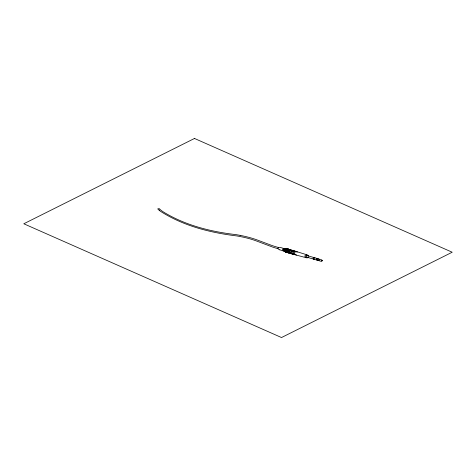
<?xml version="1.0" encoding="UTF-8"?>
<svg xmlns="http://www.w3.org/2000/svg" width="476" height="476" viewBox="0 0 476 476"><rect width="100%" height="100%" fill="white"/><g stroke="black" fill="none" stroke-linecap="round" stroke-linejoin="round"><path stroke-width="0.71" d="M288.034 250.816L283.726 249.739L287.956 251.126M286.243 250.275L283.845 249.46L286.689 249.781L284.368 249.019L288.884 250.096M283.172 248.787L282.994 248.9A6.283 2.243 15.9 0 0 282.655 249.9L284.255 251.447L288.765 253.018M292.603 251.512L292.692 251.459A5.599 1.999 15.9 0 1 293.109 251.274L294.775 251.149A2.291 0.815 15.9 0 1 296.417 251.566M291.485 251.179L291.574 251.126A5.658 2.017 15.9 0 1 291.996 250.941L293.686 250.816A2.326 0.833 15.9 0 1 295.358 251.239M290.372 250.852L290.461 250.792A5.575 1.987 15.9 0 1 291.014 250.572L292.448 250.465A2.392 0.851 15.9 0 1 293.763 250.721A2.321 0.827 15.9 0 1 294.287 250.911M321.931 261.021L321.907 261.026A2.517 0.898 15.9 0 1 321.699 261.122M289.592 250.566L291.05 250.221L292.978 250.483M321.681 260.521L322.139 260.568M288.218 251.078L283.726 249.739M322.163 260.884L321.633 260.717M284.499 248.472C283.613 249.025 278.4 245.771 277.805 248.264M288.539 250.537L284.065 249.216M289.111 249.418L286.225 248.746L290.955 249.936M290.949 253.595L291.895 253.904M314.267 257.689A0.976 0.351 15.9 0 1 314.969 257.855A1.041 0.375 15.9 0 0 314.755 257.825L313.559 258.349L314.469 259.372A0.875 0.309 15.9 0 1 314.225 259.313L307.127 257.254M319.307 259.218A1.446 0.518 15.9 0 0 318.569 258.867L318.373 258.819A0.946 0.339 15.9 0 0 318.123 258.76L316.736 259.241L317.789 260.348M240.065 235.346L238.19 235.001A85.091 30.357 15.9 0 0 236.328 234.674C211.064 231.776 185.753 225.463 163.815 212.225A33.963 12.114 15.9 0 1 163.155 211.796L162.251 211.183A23.044 8.217 15.9 0 1 161.418 210.576L160.686 209.993A11.008 3.927 15.9 0 1 159.906 209.25A0.934 0.333 15.9 0 0 159.609 209.029M306.734 254.743L298.047 252.054A2.083 0.744 15.9 0 0 297.678 251.953L295.632 251.875A4.647 1.654 15.9 0 0 294.947 252.131L294.584 252.423A7.176 2.558 15.9 0 0 294.4 253.327L295.108 254.315L296.661 255.166A2.1 0.75 15.9 0 0 297.03 255.273L305.818 257.617M287.076 249.585L284.749 248.871L289.325 249.971M287.522 249.454L285.195 248.769L289.83 249.9M285.195 248.769L289.753 250.067M284.321 250.263L283.702 250.043L286.153 250.602M288.105 251.804L283.773 250.364L287.98 251.459M288.629 249.305L289.152 249.424M288.164 249.15L286.778 248.817L288.759 249.323M286.243 248.668L288.926 249.335M288.301 249.18L287.331 248.942L290.146 249.65M289.099 249.376L292.085 250.197M288.331 252.155L283.946 250.691L286.308 251.28M284.826 251.233L284.208 251.013L286.534 251.631M292.05 253.946L292.692 254.119A2.309 0.827 15.9 0 0 293.234 254.238M289.099 249.531L290.11 249.811M289.051 252.81L284.589 251.34L286.849 251.965M288.028 249.388L285.689 248.728L290.342 249.888M284.749 248.871L289.307 250.168M284.368 249.019L288.926 250.322M314.713 257.772L307.496 255.713L306.282 255.779L306.044 256.51L307.044 257.224M318.123 258.76A0.922 0.327 15.9 0 0 317.879 258.676L315.195 257.909A0.881 0.315 15.9 0 0 314.939 257.849M278.395 247.478L275.741 246.717A22.634 8.074 15.9 0 1 272.712 245.747L271.022 245.152M286.409 250.019L288.23 250.519M283.845 249.46L288.402 250.769M283.702 250.043L288.254 251.358M278.008 248.698L275.354 247.931A24.609 8.776 15.9 0 1 272.207 246.913L255.749 240.719A40.293 14.375 15.9 0 0 252.518 239.624L250.412 238.982A38.633 13.78 15.9 0 0 242.897 237.102L238.708 236.269A81.414 29.042 15.9 0 0 236.905 235.947C210.446 232.758 183.825 226.058 161.096 211.701A26.317 9.389 15.9 0 1 159.924 210.862L159.519 210.553M283.773 250.364L288.331 251.685M314.707 259.456L317.385 260.229A0.928 0.333 15.9 0 0 317.635 260.289M317.873 260.372L318.069 260.431A1.297 0.464 15.9 0 0 318.593 260.527A1.773 0.631 15.9 0 0 319.039 260.545M283.946 250.691L288.498 252.012M306.288 257.314L306.883 257.486A1.785 0.637 15.9 0 0 308.287 257.581M284.208 251.013L288.759 252.34M284.589 251.34L289.116 252.708M287.254 252.286L284.963 251.614L289.521 253.101M290.604 253.559L285.439 251.869L287.718 252.577M290.723 253.583L291.145 253.708M293.133 250.531L293.763 250.727M288.242 252.827L285.951 252.09L286.921 252.411M279.864 249.846L283.666 251.096M306.181 257.278C303.23 256.54 305.61 254.095 307.538 255.416A1.398 0.5 15.9 0 1 307.734 255.475A1.928 0.684 15.9 0 1 308.781 256.082L308.674 255.88M286.177 250.935L284.208 250.221M286.784 251.929L284.904 251.263M270.665 245.021L256.612 239.743A43.108 15.381 15.9 0 0 253.089 238.571L250.757 237.869A44.262 15.791 15.9 0 0 240.071 235.364M291.074 253.607L289.045 251.846M159.609 209.029L158.93 208.791A1.482 0.53 15.9 0 0 158.306 208.708L158.133 208.714A0.976 0.351 15.9 0 0 157.871 209.053A13.209 4.712 15.9 0 0 158.728 209.898L159.466 210.511M293.287 254.023L292.484 253.333M290.253 252.72L291.08 253.428A2.517 0.898 15.9 0 0 292.686 254.125M291.366 253.024L292.062 253.643A2.434 0.869 15.9 0 0 294.323 254.541M322.216 260.61L322.115 260.426A2.481 0.887 15.9 0 0 321.99 260.217M306.931 254.779A2.927 1.041 15.9 0 1 308.609 255.856M308.216 257.599A3.183 1.136 15.9 0 1 305.842 257.683M321.943 260.193A1.737 0.619 15.9 0 0 320.604 259.438A1.612 0.577 15.9 0 0 319.878 259.307A1.892 0.678 15.9 0 0 319.176 259.325A2.707 0.964 15.9 0 0 318.771 260.247M319.908 260.979A1.791 0.637 15.9 0 1 318.765 260.289M320.098 261.032A1.607 0.571 15.9 0 0 320.818 261.175A1.892 0.678 15.9 0 0 321.544 261.157M283.315 248.835A3.731 1.333 15.9 0 1 286.213 248.609M289.033 251.792A6.926 2.469 15.9 0 1 289.527 250.608M296.494 255.118A2.35 0.839 15.9 0 1 294.305 254.243L293.686 253.732A6.509 2.321 15.9 0 1 293.876 251.822M293.817 251.792A5.414 1.928 15.9 0 1 294.341 251.578L295.864 251.489A2.243 0.803 15.9 0 1 297.488 251.899M295.406 254.827A2.374 0.845 15.9 0 1 293.299 254.017M292.478 253.333A6.67 2.38 15.9 0 1 292.651 251.536M317.879 258.676A0.97 0.345 15.9 0 0 317.433 258.593A1.963 0.702 15.9 0 0 316.546 258.765M314.219 259.319A1.083 0.387 15.9 0 1 313.547 258.986M317.379 260.235A1.077 0.387 15.9 0 1 316.707 259.908A2.993 1.065 15.9 0 1 316.605 258.795M279.811 249.876A3.052 1.089 15.9 0 1 277.925 248.377M290.247 252.714A6.807 2.428 15.9 0 1 290.42 250.876M291.36 253.024A6.741 2.404 15.9 0 1 291.532 251.203M313.5 258.986A2.951 1.053 15.9 0 1 313.44 257.885A1.946 0.696 15.9 0 1 314.249 257.671M194.488 138.462L23.8 223.774L281.512 337.538L452.2 252.226L194.488 138.462"/></g></svg>
